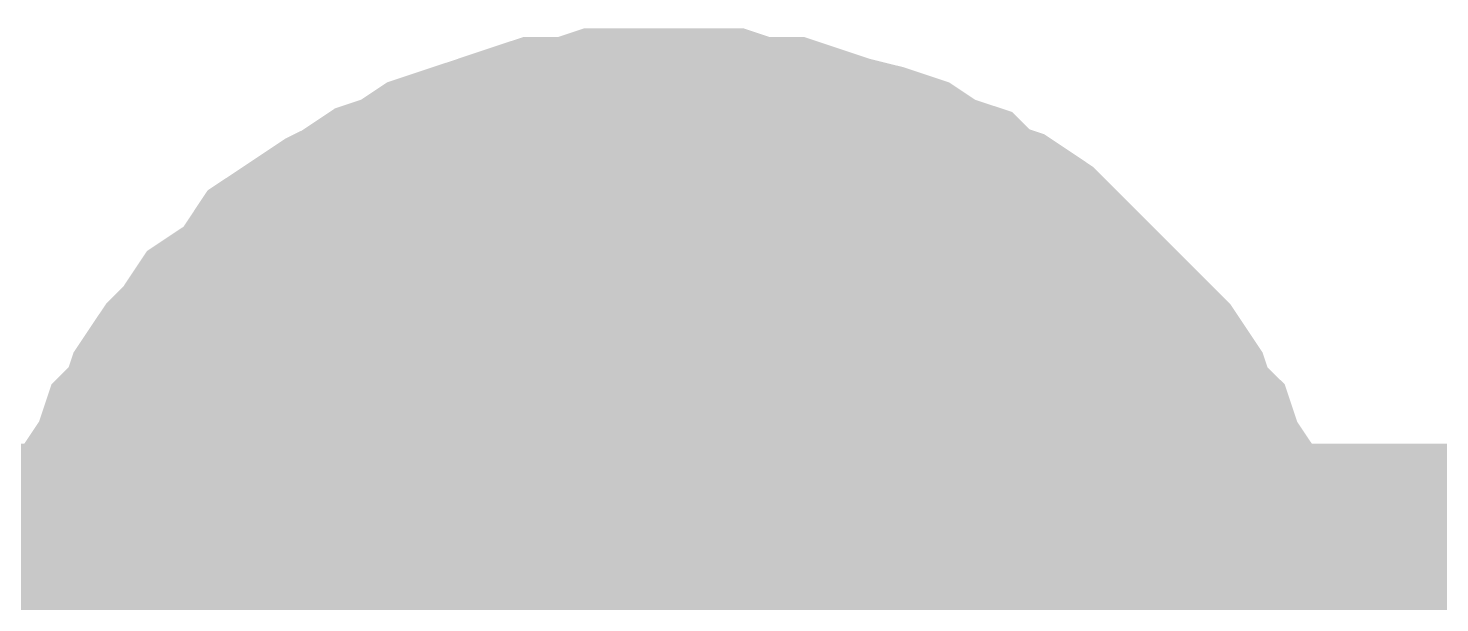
# Model space of a CAD drawing. Header units: inches. Extents: x 0 to 841, y 0 to 594.
# Drawn here: x 329.183 to 331.012, y 330.161 to 330.906 of the extents above; entities that cross this region are included whole.
import ezdxf

# ---------------------------------------------------------------- set-up
doc = ezdxf.new("R2010")
doc.units = ezdxf.units.IN
doc.layers.add('Sheet', color=255, linetype='Continuous')

msp = doc.modelspace()

# ---------------------------------------------------------------- linework, layer by layer
at = {"layer": 'Sheet'}
for points in [[(329.2539, 329.9925, 0.2997, 0.2997, 0), (329.2539, 330.0374, 0.2997, 0.2997, 0), (329.2539, 330.0711, 0.2997, 0.2997, 0), (329.2652, 330.1048, 0.2997, 0.2997, 0), (329.2652, 330.1497, 0.2997, 0.2997, 0), (329.2764, 330.1834, 0.2997, 0.2997, 0), (329.2876, 330.2171, 0.2997, 0.2997, 0), (329.2988, 330.262, 0.2997, 0.2997, 0), (329.3101, 330.2957, 0.2997, 0.2997, 0), (329.3325, 330.3294, 0.2997, 0.2997, 0), (329.3438, 330.3631, 0.2997, 0.2997, 0), (329.3662, 330.3855, 0.2997, 0.2997, 0), (329.3774, 330.4192, 0.2997, 0.2997, 0), (329.3999, 330.4529, 0.2997, 0.2997, 0), (329.4224, 330.4754, 0.2997, 0.2997, 0), (329.4448, 330.5091, 0.2997, 0.2997, 0), (329.4785, 330.5315, 0.2997, 0.2997, 0), (329.501, 330.554, 0.2997, 0.2997, 0), (329.5234, 330.5877, 0.2997, 0.2997, 0), (329.5571, 330.6101, 0.2997, 0.2997, 0), (329.5908, 330.6326, 0.2997, 0.2997, 0), (329.6133, 330.6438, 0.2997, 0.2997, 0), (329.6469, 330.6663, 0.2997, 0.2997, 0), (329.6806, 330.6775, 0.2997, 0.2997, 0), (329.7143, 330.7, 0.2997, 0.2997, 0), (329.748, 330.7112, 0.2997, 0.2997, 0), (329.7817, 330.7224, 0.2997, 0.2997, 0), (329.8154, 330.7337, 0.2997, 0.2997, 0), (329.8491, 330.7449, 0.2997, 0.2997, 0), (329.894, 330.7449, 0.2997, 0.2997, 0), (329.9277, 330.7561, 0.2997, 0.2997, 0), (329.9726, 330.7561, 0.2997, 0.2997, 0), (330.0063, 330.7561, 0.2997, 0.2997, 0)], [(329.2539, 329.9925, 0.2997, 0.2997, 0), (329.2539, 330.0374, 0.2997, 0.2997, 0), (329.2539, 330.0711, 0.2997, 0.2997, 0), (329.2652, 330.1048, 0.2997, 0.2997, 0), (329.2652, 330.1497, 0.2997, 0.2997, 0), (329.2764, 330.1834, 0.2997, 0.2997, 0), (329.2876, 330.2171, 0.2997, 0.2997, 0), (329.2988, 330.262, 0.2997, 0.2997, 0), (329.3101, 330.2957, 0.2997, 0.2997, 0), (329.3325, 330.3294, 0.2997, 0.2997, 0), (329.3438, 330.3631, 0.2997, 0.2997, 0), (329.3662, 330.3855, 0.2997, 0.2997, 0), (329.3774, 330.4192, 0.2997, 0.2997, 0), (329.3999, 330.4529, 0.2997, 0.2997, 0), (329.4224, 330.4754, 0.2997, 0.2997, 0), (329.4448, 330.5091, 0.2997, 0.2997, 0), (329.4785, 330.5315, 0.2997, 0.2997, 0), (329.501, 330.554, 0.2997, 0.2997, 0), (329.5234, 330.5877, 0.2997, 0.2997, 0), (329.5571, 330.6101, 0.2997, 0.2997, 0), (329.5908, 330.6326, 0.2997, 0.2997, 0), (329.6133, 330.6438, 0.2997, 0.2997, 0), (329.6469, 330.6663, 0.2997, 0.2997, 0), (329.6806, 330.6775, 0.2997, 0.2997, 0), (329.7143, 330.7, 0.2997, 0.2997, 0), (329.748, 330.7112, 0.2997, 0.2997, 0), (329.7817, 330.7224, 0.2997, 0.2997, 0), (329.8154, 330.7337, 0.2997, 0.2997, 0), (329.8491, 330.7449, 0.2997, 0.2997, 0), (329.894, 330.7449, 0.2997, 0.2997, 0), (329.9277, 330.7561, 0.2997, 0.2997, 0), (329.9726, 330.7561, 0.2997, 0.2997, 0), (330.0063, 330.7561, 0.2997, 0.2997, 0)], [(329.2539, 329.9925, 0.2997, 0.2997, 0), (329.2539, 330.0374, 0.2997, 0.2997, 0), (329.2539, 330.0711, 0.2997, 0.2997, 0), (329.2652, 330.1048, 0.2997, 0.2997, 0), (329.2652, 330.1497, 0.2997, 0.2997, 0), (329.2764, 330.1834, 0.2997, 0.2997, 0), (329.2876, 330.2171, 0.2997, 0.2997, 0), (329.2988, 330.262, 0.2997, 0.2997, 0), (329.3101, 330.2957, 0.2997, 0.2997, 0), (329.3325, 330.3294, 0.2997, 0.2997, 0), (329.3438, 330.3631, 0.2997, 0.2997, 0), (329.3662, 330.3855, 0.2997, 0.2997, 0), (329.3774, 330.4192, 0.2997, 0.2997, 0), (329.3999, 330.4529, 0.2997, 0.2997, 0), (329.4224, 330.4754, 0.2997, 0.2997, 0), (329.4448, 330.5091, 0.2997, 0.2997, 0), (329.4785, 330.5315, 0.2997, 0.2997, 0), (329.501, 330.554, 0.2997, 0.2997, 0), (329.5234, 330.5877, 0.2997, 0.2997, 0), (329.5571, 330.6101, 0.2997, 0.2997, 0), (329.5908, 330.6326, 0.2997, 0.2997, 0), (329.6133, 330.6438, 0.2997, 0.2997, 0), (329.6469, 330.6663, 0.2997, 0.2997, 0), (329.6806, 330.6775, 0.2997, 0.2997, 0), (329.7143, 330.7, 0.2997, 0.2997, 0), (329.748, 330.7112, 0.2997, 0.2997, 0), (329.7817, 330.7224, 0.2997, 0.2997, 0), (329.8154, 330.7337, 0.2997, 0.2997, 0), (329.8491, 330.7449, 0.2997, 0.2997, 0), (329.894, 330.7449, 0.2997, 0.2997, 0), (329.9277, 330.7561, 0.2997, 0.2997, 0), (329.9726, 330.7561, 0.2997, 0.2997, 0), (330.0063, 330.7561, 0.2997, 0.2997, 0)], [(330.0063, 330.7561, 0.2997, 0.2997, 0), (330.0063, 330.7561, 0.2997, 0.2997, 0)], [(330.0063, 330.7561, 0.2997, 0.2997, 0), (330.0512, 330.7561, 0.2997, 0.2997, 0), (330.0849, 330.7561, 0.2997, 0.2997, 0), (330.1186, 330.7449, 0.2997, 0.2997, 0), (330.1635, 330.7449, 0.2997, 0.2997, 0), (330.1972, 330.7337, 0.2997, 0.2997, 0), (330.2308, 330.7224, 0.2997, 0.2997, 0), (330.2758, 330.7112, 0.2997, 0.2997, 0), (330.3094, 330.7, 0.2997, 0.2997, 0), (330.3431, 330.6775, 0.2997, 0.2997, 0), (330.3768, 330.6663, 0.2997, 0.2997, 0), (330.3993, 330.6438, 0.2997, 0.2997, 0), (330.433, 330.6326, 0.2997, 0.2997, 0), (330.4666, 330.6101, 0.2997, 0.2997, 0), (330.4891, 330.5877, 0.2997, 0.2997, 0), (330.5228, 330.554, 0.2997, 0.2997, 0), (330.5452, 330.5315, 0.2997, 0.2997, 0), (330.5677, 330.5091, 0.2997, 0.2997, 0), (330.6014, 330.4754, 0.2997, 0.2997, 0), (330.6239, 330.4529, 0.2997, 0.2997, 0), (330.6463, 330.4192, 0.2997, 0.2997, 0), (330.6575, 330.3855, 0.2997, 0.2997, 0), (330.68, 330.3631, 0.2997, 0.2997, 0), (330.6912, 330.3294, 0.2997, 0.2997, 0), (330.7137, 330.2957, 0.2997, 0.2997, 0), (330.7249, 330.262, 0.2997, 0.2997, 0), (330.7361, 330.2171, 0.2997, 0.2997, 0), (330.7474, 330.1834, 0.2997, 0.2997, 0), (330.7586, 330.1497, 0.2997, 0.2997, 0), (330.7586, 330.1048, 0.2997, 0.2997, 0), (330.7698, 330.0711, 0.2997, 0.2997, 0), (330.7698, 330.0374, 0.2997, 0.2997, 0), (330.7698, 329.9925, 0.2997, 0.2997, 0)], [(330.0063, 330.7561, 0.2997, 0.2997, 0), (330.0063, 330.7561, 0.2997, 0.2997, 0)], [(330.0063, 330.7561, 0.2997, 0.2997, 0), (330.0512, 330.7561, 0.2997, 0.2997, 0), (330.0849, 330.7561, 0.2997, 0.2997, 0), (330.1186, 330.7449, 0.2997, 0.2997, 0), (330.1635, 330.7449, 0.2997, 0.2997, 0), (330.1972, 330.7337, 0.2997, 0.2997, 0), (330.2308, 330.7224, 0.2997, 0.2997, 0), (330.2758, 330.7112, 0.2997, 0.2997, 0), (330.3094, 330.7, 0.2997, 0.2997, 0), (330.3431, 330.6775, 0.2997, 0.2997, 0), (330.3768, 330.6663, 0.2997, 0.2997, 0), (330.3993, 330.6438, 0.2997, 0.2997, 0), (330.433, 330.6326, 0.2997, 0.2997, 0), (330.4666, 330.6101, 0.2997, 0.2997, 0), (330.4891, 330.5877, 0.2997, 0.2997, 0), (330.5228, 330.554, 0.2997, 0.2997, 0), (330.5452, 330.5315, 0.2997, 0.2997, 0), (330.5677, 330.5091, 0.2997, 0.2997, 0), (330.6014, 330.4754, 0.2997, 0.2997, 0), (330.6239, 330.4529, 0.2997, 0.2997, 0), (330.6463, 330.4192, 0.2997, 0.2997, 0), (330.6575, 330.3855, 0.2997, 0.2997, 0), (330.68, 330.3631, 0.2997, 0.2997, 0), (330.6912, 330.3294, 0.2997, 0.2997, 0), (330.7137, 330.2957, 0.2997, 0.2997, 0), (330.7249, 330.262, 0.2997, 0.2997, 0), (330.7361, 330.2171, 0.2997, 0.2997, 0), (330.7474, 330.1834, 0.2997, 0.2997, 0), (330.7586, 330.1497, 0.2997, 0.2997, 0), (330.7586, 330.1048, 0.2997, 0.2997, 0), (330.7698, 330.0711, 0.2997, 0.2997, 0), (330.7698, 330.0374, 0.2997, 0.2997, 0), (330.7698, 329.9925, 0.2997, 0.2997, 0)], [(330.0063, 330.7561, 0.2997, 0.2997, 0), (330.0063, 330.7561, 0.2997, 0.2997, 0)], [(330.0063, 330.7561, 0.2997, 0.2997, 0), (330.0512, 330.7561, 0.2997, 0.2997, 0), (330.0849, 330.7561, 0.2997, 0.2997, 0), (330.1186, 330.7449, 0.2997, 0.2997, 0), (330.1635, 330.7449, 0.2997, 0.2997, 0), (330.1972, 330.7337, 0.2997, 0.2997, 0), (330.2308, 330.7224, 0.2997, 0.2997, 0), (330.2758, 330.7112, 0.2997, 0.2997, 0), (330.3094, 330.7, 0.2997, 0.2997, 0), (330.3431, 330.6775, 0.2997, 0.2997, 0), (330.3768, 330.6663, 0.2997, 0.2997, 0), (330.3993, 330.6438, 0.2997, 0.2997, 0), (330.433, 330.6326, 0.2997, 0.2997, 0), (330.4666, 330.6101, 0.2997, 0.2997, 0), (330.4891, 330.5877, 0.2997, 0.2997, 0), (330.5228, 330.554, 0.2997, 0.2997, 0), (330.5452, 330.5315, 0.2997, 0.2997, 0), (330.5677, 330.5091, 0.2997, 0.2997, 0), (330.6014, 330.4754, 0.2997, 0.2997, 0), (330.6239, 330.4529, 0.2997, 0.2997, 0), (330.6463, 330.4192, 0.2997, 0.2997, 0), (330.6575, 330.3855, 0.2997, 0.2997, 0), (330.68, 330.3631, 0.2997, 0.2997, 0), (330.6912, 330.3294, 0.2997, 0.2997, 0), (330.7137, 330.2957, 0.2997, 0.2997, 0), (330.7249, 330.262, 0.2997, 0.2997, 0), (330.7361, 330.2171, 0.2997, 0.2997, 0), (330.7474, 330.1834, 0.2997, 0.2997, 0), (330.7586, 330.1497, 0.2997, 0.2997, 0), (330.7586, 330.1048, 0.2997, 0.2997, 0), (330.7698, 330.0711, 0.2997, 0.2997, 0), (330.7698, 330.0374, 0.2997, 0.2997, 0), (330.7698, 329.9925, 0.2997, 0.2997, 0)], [(329.2652, 330.1048, 0.0991, 0.0991, 0), (329.2652, 330.1497, 0.0991, 0.0991, 0), (329.2764, 330.1834, 0.0991, 0.0991, 0), (329.2876, 330.2171, 0.0991, 0.0991, 0), (329.2988, 330.262, 0.0991, 0.0991, 0), (329.3101, 330.2957, 0.0991, 0.0991, 0), (329.3325, 330.3294, 0.0991, 0.0991, 0), (329.3438, 330.3631, 0.0991, 0.0991, 0), (329.3662, 330.3855, 0.0991, 0.0991, 0), (329.3774, 330.4192, 0.0991, 0.0991, 0), (329.3999, 330.4529, 0.0991, 0.0991, 0), (329.4224, 330.4754, 0.0991, 0.0991, 0), (329.4448, 330.5091, 0.0991, 0.0991, 0), (329.4785, 330.5315, 0.0991, 0.0991, 0), (329.501, 330.554, 0.0991, 0.0991, 0), (329.5234, 330.5877, 0.0991, 0.0991, 0), (329.5571, 330.6101, 0.0991, 0.0991, 0), (329.5908, 330.6326, 0.0991, 0.0991, 0), (329.6133, 330.6438, 0.0991, 0.0991, 0), (329.6469, 330.6663, 0.0991, 0.0991, 0), (329.6806, 330.6775, 0.0991, 0.0991, 0), (329.7143, 330.7, 0.0991, 0.0991, 0), (329.748, 330.7112, 0.0991, 0.0991, 0), (329.7817, 330.7224, 0.0991, 0.0991, 0), (329.8154, 330.7337, 0.0991, 0.0991, 0), (329.8491, 330.7449, 0.0991, 0.0991, 0), (329.894, 330.7449, 0.0991, 0.0991, 0), (329.9277, 330.7561, 0.0991, 0.0991, 0), (329.9726, 330.7561, 0.0991, 0.0991, 0), (330.0063, 330.7561, 0.0991, 0.0991, 0)], [(329.2652, 330.1048, 0.0991, 0.0991, 0), (329.2652, 330.1497, 0.0991, 0.0991, 0), (329.2764, 330.1834, 0.0991, 0.0991, 0), (329.2876, 330.2171, 0.0991, 0.0991, 0), (329.2988, 330.262, 0.0991, 0.0991, 0), (329.3101, 330.2957, 0.0991, 0.0991, 0), (329.3325, 330.3294, 0.0991, 0.0991, 0), (329.3438, 330.3631, 0.0991, 0.0991, 0), (329.3662, 330.3855, 0.0991, 0.0991, 0), (329.3774, 330.4192, 0.0991, 0.0991, 0), (329.3999, 330.4529, 0.0991, 0.0991, 0), (329.4224, 330.4754, 0.0991, 0.0991, 0), (329.4448, 330.5091, 0.0991, 0.0991, 0), (329.4785, 330.5315, 0.0991, 0.0991, 0), (329.501, 330.554, 0.0991, 0.0991, 0), (329.5234, 330.5877, 0.0991, 0.0991, 0), (329.5571, 330.6101, 0.0991, 0.0991, 0), (329.5908, 330.6326, 0.0991, 0.0991, 0), (329.6133, 330.6438, 0.0991, 0.0991, 0), (329.6469, 330.6663, 0.0991, 0.0991, 0), (329.6806, 330.6775, 0.0991, 0.0991, 0), (329.7143, 330.7, 0.0991, 0.0991, 0), (329.748, 330.7112, 0.0991, 0.0991, 0), (329.7817, 330.7224, 0.0991, 0.0991, 0), (329.8154, 330.7337, 0.0991, 0.0991, 0), (329.8491, 330.7449, 0.0991, 0.0991, 0), (329.894, 330.7449, 0.0991, 0.0991, 0), (329.9277, 330.7561, 0.0991, 0.0991, 0), (329.9726, 330.7561, 0.0991, 0.0991, 0), (330.0063, 330.7561, 0.0991, 0.0991, 0)], [(329.2652, 330.1048, 0.0991, 0.0991, 0), (329.2652, 330.1497, 0.0991, 0.0991, 0), (329.2764, 330.1834, 0.0991, 0.0991, 0), (329.2876, 330.2171, 0.0991, 0.0991, 0), (329.2988, 330.262, 0.0991, 0.0991, 0), (329.3101, 330.2957, 0.0991, 0.0991, 0), (329.3325, 330.3294, 0.0991, 0.0991, 0), (329.3438, 330.3631, 0.0991, 0.0991, 0), (329.3662, 330.3855, 0.0991, 0.0991, 0), (329.3774, 330.4192, 0.0991, 0.0991, 0), (329.3999, 330.4529, 0.0991, 0.0991, 0), (329.4224, 330.4754, 0.0991, 0.0991, 0), (329.4448, 330.5091, 0.0991, 0.0991, 0), (329.4785, 330.5315, 0.0991, 0.0991, 0), (329.501, 330.554, 0.0991, 0.0991, 0), (329.5234, 330.5877, 0.0991, 0.0991, 0), (329.5571, 330.6101, 0.0991, 0.0991, 0), (329.5908, 330.6326, 0.0991, 0.0991, 0), (329.6133, 330.6438, 0.0991, 0.0991, 0), (329.6469, 330.6663, 0.0991, 0.0991, 0), (329.6806, 330.6775, 0.0991, 0.0991, 0), (329.7143, 330.7, 0.0991, 0.0991, 0), (329.748, 330.7112, 0.0991, 0.0991, 0), (329.7817, 330.7224, 0.0991, 0.0991, 0), (329.8154, 330.7337, 0.0991, 0.0991, 0), (329.8491, 330.7449, 0.0991, 0.0991, 0), (329.894, 330.7449, 0.0991, 0.0991, 0), (329.9277, 330.7561, 0.0991, 0.0991, 0), (329.9726, 330.7561, 0.0991, 0.0991, 0), (330.0063, 330.7561, 0.0991, 0.0991, 0)], [(330.0063, 330.7561, 0.0991, 0.0991, 0), (330.0063, 330.7561, 0.0991, 0.0991, 0)], [(330.0063, 330.7561, 0.0991, 0.0991, 0), (330.0512, 330.7561, 0.0991, 0.0991, 0), (330.0849, 330.7561, 0.0991, 0.0991, 0), (330.1186, 330.7449, 0.0991, 0.0991, 0), (330.1635, 330.7449, 0.0991, 0.0991, 0), (330.1972, 330.7337, 0.0991, 0.0991, 0), (330.2308, 330.7224, 0.0991, 0.0991, 0), (330.2758, 330.7112, 0.0991, 0.0991, 0), (330.3094, 330.7, 0.0991, 0.0991, 0), (330.3431, 330.6775, 0.0991, 0.0991, 0), (330.3768, 330.6663, 0.0991, 0.0991, 0), (330.3993, 330.6438, 0.0991, 0.0991, 0), (330.433, 330.6326, 0.0991, 0.0991, 0), (330.4666, 330.6101, 0.0991, 0.0991, 0), (330.4891, 330.5877, 0.0991, 0.0991, 0), (330.5228, 330.554, 0.0991, 0.0991, 0), (330.5452, 330.5315, 0.0991, 0.0991, 0), (330.5677, 330.5091, 0.0991, 0.0991, 0), (330.6014, 330.4754, 0.0991, 0.0991, 0), (330.6239, 330.4529, 0.0991, 0.0991, 0), (330.6463, 330.4192, 0.0991, 0.0991, 0), (330.6575, 330.3855, 0.0991, 0.0991, 0), (330.68, 330.3631, 0.0991, 0.0991, 0), (330.6912, 330.3294, 0.0991, 0.0991, 0), (330.7137, 330.2957, 0.0991, 0.0991, 0), (330.7249, 330.262, 0.0991, 0.0991, 0), (330.7361, 330.2171, 0.0991, 0.0991, 0), (330.7474, 330.1834, 0.0991, 0.0991, 0), (330.7586, 330.1497, 0.0991, 0.0991, 0), (330.7586, 330.1048, 0.0991, 0.0991, 0)], [(330.0063, 330.7561, 0.0991, 0.0991, 0), (330.0063, 330.7561, 0.0991, 0.0991, 0)], [(330.0063, 330.7561, 0.0991, 0.0991, 0), (330.0512, 330.7561, 0.0991, 0.0991, 0), (330.0849, 330.7561, 0.0991, 0.0991, 0), (330.1186, 330.7449, 0.0991, 0.0991, 0), (330.1635, 330.7449, 0.0991, 0.0991, 0), (330.1972, 330.7337, 0.0991, 0.0991, 0), (330.2308, 330.7224, 0.0991, 0.0991, 0), (330.2758, 330.7112, 0.0991, 0.0991, 0), (330.3094, 330.7, 0.0991, 0.0991, 0), (330.3431, 330.6775, 0.0991, 0.0991, 0), (330.3768, 330.6663, 0.0991, 0.0991, 0), (330.3993, 330.6438, 0.0991, 0.0991, 0), (330.433, 330.6326, 0.0991, 0.0991, 0), (330.4666, 330.6101, 0.0991, 0.0991, 0), (330.4891, 330.5877, 0.0991, 0.0991, 0), (330.5228, 330.554, 0.0991, 0.0991, 0), (330.5452, 330.5315, 0.0991, 0.0991, 0), (330.5677, 330.5091, 0.0991, 0.0991, 0), (330.6014, 330.4754, 0.0991, 0.0991, 0), (330.6239, 330.4529, 0.0991, 0.0991, 0), (330.6463, 330.4192, 0.0991, 0.0991, 0), (330.6575, 330.3855, 0.0991, 0.0991, 0), (330.68, 330.3631, 0.0991, 0.0991, 0), (330.6912, 330.3294, 0.0991, 0.0991, 0), (330.7137, 330.2957, 0.0991, 0.0991, 0), (330.7249, 330.262, 0.0991, 0.0991, 0), (330.7361, 330.2171, 0.0991, 0.0991, 0), (330.7474, 330.1834, 0.0991, 0.0991, 0), (330.7586, 330.1497, 0.0991, 0.0991, 0), (330.7586, 330.1048, 0.0991, 0.0991, 0)], [(330.0063, 330.7561, 0.0991, 0.0991, 0), (330.0063, 330.7561, 0.0991, 0.0991, 0)], [(330.0063, 330.7561, 0.0991, 0.0991, 0), (330.0512, 330.7561, 0.0991, 0.0991, 0), (330.0849, 330.7561, 0.0991, 0.0991, 0), (330.1186, 330.7449, 0.0991, 0.0991, 0), (330.1635, 330.7449, 0.0991, 0.0991, 0), (330.1972, 330.7337, 0.0991, 0.0991, 0), (330.2308, 330.7224, 0.0991, 0.0991, 0), (330.2758, 330.7112, 0.0991, 0.0991, 0), (330.3094, 330.7, 0.0991, 0.0991, 0), (330.3431, 330.6775, 0.0991, 0.0991, 0), (330.3768, 330.6663, 0.0991, 0.0991, 0), (330.3993, 330.6438, 0.0991, 0.0991, 0), (330.433, 330.6326, 0.0991, 0.0991, 0), (330.4666, 330.6101, 0.0991, 0.0991, 0), (330.4891, 330.5877, 0.0991, 0.0991, 0), (330.5228, 330.554, 0.0991, 0.0991, 0), (330.5452, 330.5315, 0.0991, 0.0991, 0), (330.5677, 330.5091, 0.0991, 0.0991, 0), (330.6014, 330.4754, 0.0991, 0.0991, 0), (330.6239, 330.4529, 0.0991, 0.0991, 0), (330.6463, 330.4192, 0.0991, 0.0991, 0), (330.6575, 330.3855, 0.0991, 0.0991, 0), (330.68, 330.3631, 0.0991, 0.0991, 0), (330.6912, 330.3294, 0.0991, 0.0991, 0), (330.7137, 330.2957, 0.0991, 0.0991, 0), (330.7249, 330.262, 0.0991, 0.0991, 0), (330.7361, 330.2171, 0.0991, 0.0991, 0), (330.7474, 330.1834, 0.0991, 0.0991, 0), (330.7586, 330.1497, 0.0991, 0.0991, 0), (330.7586, 330.1048, 0.0991, 0.0991, 0)], [(329.501, 329.9925, 0.2997, 0.2997, 0), (329.501, 330.015, 0.2997, 0.2997, 0), (329.501, 330.0487, 0.2997, 0.2997, 0), (329.5122, 330.0711, 0.2997, 0.2997, 0), (329.5122, 330.0936, 0.2997, 0.2997, 0), (329.5122, 330.116, 0.2997, 0.2997, 0), (329.5234, 330.1385, 0.2997, 0.2997, 0), (329.5346, 330.1722, 0.2997, 0.2997, 0), (329.5459, 330.1946, 0.2997, 0.2997, 0), (329.5459, 330.2171, 0.2997, 0.2997, 0), (329.5571, 330.2396, 0.2997, 0.2997, 0), (329.5683, 330.2508, 0.2997, 0.2997, 0), (329.5908, 330.2733, 0.2997, 0.2997, 0), (329.602, 330.2957, 0.2997, 0.2997, 0), (329.6133, 330.3182, 0.2997, 0.2997, 0), (329.6357, 330.3294, 0.2997, 0.2997, 0), (329.6469, 330.3519, 0.2997, 0.2997, 0), (329.6694, 330.3631, 0.2997, 0.2997, 0), (329.6806, 330.3855, 0.2997, 0.2997, 0), (329.7031, 330.3968, 0.2997, 0.2997, 0), (329.7255, 330.408, 0.2997, 0.2997, 0), (329.748, 330.4305, 0.2997, 0.2997, 0), (329.7592, 330.4417, 0.2997, 0.2997, 0), (329.7817, 330.4529, 0.2997, 0.2997, 0), (329.8041, 330.4529, 0.2997, 0.2997, 0), (329.8266, 330.4642, 0.2997, 0.2997, 0), (329.8603, 330.4754, 0.2997, 0.2997, 0), (329.8827, 330.4866, 0.2997, 0.2997, 0), (329.9052, 330.4866, 0.2997, 0.2997, 0), (329.9277, 330.4866, 0.2997, 0.2997, 0), (329.9501, 330.4978, 0.2997, 0.2997, 0), (329.9838, 330.4978, 0.2997, 0.2997, 0), (330.0063, 330.4978, 0.2997, 0.2997, 0)], [(329.501, 329.9925, 0.2997, 0.2997, 0), (329.501, 330.015, 0.2997, 0.2997, 0), (329.501, 330.0487, 0.2997, 0.2997, 0), (329.5122, 330.0711, 0.2997, 0.2997, 0), (329.5122, 330.0936, 0.2997, 0.2997, 0), (329.5122, 330.116, 0.2997, 0.2997, 0), (329.5234, 330.1385, 0.2997, 0.2997, 0), (329.5346, 330.1722, 0.2997, 0.2997, 0), (329.5459, 330.1946, 0.2997, 0.2997, 0), (329.5459, 330.2171, 0.2997, 0.2997, 0), (329.5571, 330.2396, 0.2997, 0.2997, 0), (329.5683, 330.2508, 0.2997, 0.2997, 0), (329.5908, 330.2733, 0.2997, 0.2997, 0), (329.602, 330.2957, 0.2997, 0.2997, 0), (329.6133, 330.3182, 0.2997, 0.2997, 0), (329.6357, 330.3294, 0.2997, 0.2997, 0), (329.6469, 330.3519, 0.2997, 0.2997, 0), (329.6694, 330.3631, 0.2997, 0.2997, 0), (329.6806, 330.3855, 0.2997, 0.2997, 0), (329.7031, 330.3968, 0.2997, 0.2997, 0), (329.7255, 330.408, 0.2997, 0.2997, 0), (329.748, 330.4305, 0.2997, 0.2997, 0), (329.7592, 330.4417, 0.2997, 0.2997, 0), (329.7817, 330.4529, 0.2997, 0.2997, 0), (329.8041, 330.4529, 0.2997, 0.2997, 0), (329.8266, 330.4642, 0.2997, 0.2997, 0), (329.8603, 330.4754, 0.2997, 0.2997, 0), (329.8827, 330.4866, 0.2997, 0.2997, 0), (329.9052, 330.4866, 0.2997, 0.2997, 0), (329.9277, 330.4866, 0.2997, 0.2997, 0), (329.9501, 330.4978, 0.2997, 0.2997, 0), (329.9838, 330.4978, 0.2997, 0.2997, 0), (330.0063, 330.4978, 0.2997, 0.2997, 0)], [(330.0063, 330.4978, 0.2997, 0.2997, 0), (330.0063, 330.4978, 0.2997, 0.2997, 0)], [(330.0063, 330.4978, 0.2997, 0.2997, 0), (330.0287, 330.4978, 0.2997, 0.2997, 0), (330.0624, 330.4978, 0.2997, 0.2997, 0), (330.0849, 330.4866, 0.2997, 0.2997, 0), (330.1073, 330.4866, 0.2997, 0.2997, 0), (330.1298, 330.4866, 0.2997, 0.2997, 0), (330.1635, 330.4754, 0.2997, 0.2997, 0), (330.1859, 330.4642, 0.2997, 0.2997, 0), (330.2084, 330.4529, 0.2997, 0.2997, 0), (330.2308, 330.4529, 0.2997, 0.2997, 0), (330.2533, 330.4417, 0.2997, 0.2997, 0), (330.2758, 330.4305, 0.2997, 0.2997, 0), (330.2982, 330.408, 0.2997, 0.2997, 0), (330.3094, 330.3968, 0.2997, 0.2997, 0), (330.3319, 330.3855, 0.2997, 0.2997, 0), (330.3544, 330.3631, 0.2997, 0.2997, 0), (330.3656, 330.3519, 0.2997, 0.2997, 0), (330.388, 330.3294, 0.2997, 0.2997, 0), (330.3993, 330.3182, 0.2997, 0.2997, 0), (330.4217, 330.2957, 0.2997, 0.2997, 0), (330.433, 330.2733, 0.2997, 0.2997, 0), (330.4442, 330.2508, 0.2997, 0.2997, 0), (330.4554, 330.2396, 0.2997, 0.2997, 0), (330.4666, 330.2171, 0.2997, 0.2997, 0), (330.4779, 330.1946, 0.2997, 0.2997, 0), (330.4891, 330.1722, 0.2997, 0.2997, 0), (330.5003, 330.1385, 0.2997, 0.2997, 0), (330.5116, 330.116, 0.2997, 0.2997, 0), (330.5116, 330.0936, 0.2997, 0.2997, 0), (330.5116, 330.0711, 0.2997, 0.2997, 0), (330.5228, 330.0487, 0.2997, 0.2997, 0), (330.5228, 330.015, 0.2997, 0.2997, 0), (330.5228, 329.9925, 0.2997, 0.2997, 0)], [(330.0063, 330.4978, 0.2997, 0.2997, 0), (330.0063, 330.4978, 0.2997, 0.2997, 0)], [(330.0063, 330.4978, 0.2997, 0.2997, 0), (330.0287, 330.4978, 0.2997, 0.2997, 0), (330.0624, 330.4978, 0.2997, 0.2997, 0), (330.0849, 330.4866, 0.2997, 0.2997, 0), (330.1073, 330.4866, 0.2997, 0.2997, 0), (330.1298, 330.4866, 0.2997, 0.2997, 0), (330.1635, 330.4754, 0.2997, 0.2997, 0), (330.1859, 330.4642, 0.2997, 0.2997, 0), (330.2084, 330.4529, 0.2997, 0.2997, 0), (330.2308, 330.4529, 0.2997, 0.2997, 0), (330.2533, 330.4417, 0.2997, 0.2997, 0), (330.2758, 330.4305, 0.2997, 0.2997, 0), (330.2982, 330.408, 0.2997, 0.2997, 0), (330.3094, 330.3968, 0.2997, 0.2997, 0), (330.3319, 330.3855, 0.2997, 0.2997, 0), (330.3544, 330.3631, 0.2997, 0.2997, 0), (330.3656, 330.3519, 0.2997, 0.2997, 0), (330.388, 330.3294, 0.2997, 0.2997, 0), (330.3993, 330.3182, 0.2997, 0.2997, 0), (330.4217, 330.2957, 0.2997, 0.2997, 0), (330.433, 330.2733, 0.2997, 0.2997, 0), (330.4442, 330.2508, 0.2997, 0.2997, 0), (330.4554, 330.2396, 0.2997, 0.2997, 0), (330.4666, 330.2171, 0.2997, 0.2997, 0), (330.4779, 330.1946, 0.2997, 0.2997, 0), (330.4891, 330.1722, 0.2997, 0.2997, 0), (330.5003, 330.1385, 0.2997, 0.2997, 0), (330.5116, 330.116, 0.2997, 0.2997, 0), (330.5116, 330.0936, 0.2997, 0.2997, 0), (330.5116, 330.0711, 0.2997, 0.2997, 0), (330.5228, 330.0487, 0.2997, 0.2997, 0), (330.5228, 330.015, 0.2997, 0.2997, 0), (330.5228, 329.9925, 0.2997, 0.2997, 0)], [(329.5122, 330.0936, 0.0991, 0.0991, 0), (329.5122, 330.116, 0.0991, 0.0991, 0), (329.5234, 330.1385, 0.0991, 0.0991, 0), (329.5346, 330.1722, 0.0991, 0.0991, 0), (329.5459, 330.1946, 0.0991, 0.0991, 0), (329.5459, 330.2171, 0.0991, 0.0991, 0), (329.5571, 330.2396, 0.0991, 0.0991, 0), (329.5683, 330.2508, 0.0991, 0.0991, 0), (329.5908, 330.2733, 0.0991, 0.0991, 0), (329.602, 330.2957, 0.0991, 0.0991, 0), (329.6133, 330.3182, 0.0991, 0.0991, 0), (329.6357, 330.3294, 0.0991, 0.0991, 0), (329.6469, 330.3519, 0.0991, 0.0991, 0), (329.6694, 330.3631, 0.0991, 0.0991, 0), (329.6806, 330.3855, 0.0991, 0.0991, 0), (329.7031, 330.3968, 0.0991, 0.0991, 0), (329.7255, 330.408, 0.0991, 0.0991, 0), (329.748, 330.4305, 0.0991, 0.0991, 0), (329.7592, 330.4417, 0.0991, 0.0991, 0), (329.7817, 330.4529, 0.0991, 0.0991, 0), (329.8041, 330.4529, 0.0991, 0.0991, 0), (329.8266, 330.4642, 0.0991, 0.0991, 0), (329.8603, 330.4754, 0.0991, 0.0991, 0), (329.8827, 330.4866, 0.0991, 0.0991, 0), (329.9052, 330.4866, 0.0991, 0.0991, 0), (329.9277, 330.4866, 0.0991, 0.0991, 0), (329.9501, 330.4978, 0.0991, 0.0991, 0), (329.9838, 330.4978, 0.0991, 0.0991, 0), (330.0063, 330.4978, 0.0991, 0.0991, 0)], [(329.5122, 330.0936, 0.0991, 0.0991, 0), (329.5122, 330.116, 0.0991, 0.0991, 0), (329.5234, 330.1385, 0.0991, 0.0991, 0), (329.5346, 330.1722, 0.0991, 0.0991, 0), (329.5459, 330.1946, 0.0991, 0.0991, 0), (329.5459, 330.2171, 0.0991, 0.0991, 0), (329.5571, 330.2396, 0.0991, 0.0991, 0), (329.5683, 330.2508, 0.0991, 0.0991, 0), (329.5908, 330.2733, 0.0991, 0.0991, 0), (329.602, 330.2957, 0.0991, 0.0991, 0), (329.6133, 330.3182, 0.0991, 0.0991, 0), (329.6357, 330.3294, 0.0991, 0.0991, 0), (329.6469, 330.3519, 0.0991, 0.0991, 0), (329.6694, 330.3631, 0.0991, 0.0991, 0), (329.6806, 330.3855, 0.0991, 0.0991, 0), (329.7031, 330.3968, 0.0991, 0.0991, 0), (329.7255, 330.408, 0.0991, 0.0991, 0), (329.748, 330.4305, 0.0991, 0.0991, 0), (329.7592, 330.4417, 0.0991, 0.0991, 0), (329.7817, 330.4529, 0.0991, 0.0991, 0), (329.8041, 330.4529, 0.0991, 0.0991, 0), (329.8266, 330.4642, 0.0991, 0.0991, 0), (329.8603, 330.4754, 0.0991, 0.0991, 0), (329.8827, 330.4866, 0.0991, 0.0991, 0), (329.9052, 330.4866, 0.0991, 0.0991, 0), (329.9277, 330.4866, 0.0991, 0.0991, 0), (329.9501, 330.4978, 0.0991, 0.0991, 0), (329.9838, 330.4978, 0.0991, 0.0991, 0), (330.0063, 330.4978, 0.0991, 0.0991, 0)], [(330.0063, 330.4978, 0.0991, 0.0991, 0), (330.0063, 330.4978, 0.0991, 0.0991, 0)], [(330.0063, 330.4978, 0.0991, 0.0991, 0), (330.0287, 330.4978, 0.0991, 0.0991, 0), (330.0624, 330.4978, 0.0991, 0.0991, 0), (330.0849, 330.4866, 0.0991, 0.0991, 0), (330.1073, 330.4866, 0.0991, 0.0991, 0), (330.1298, 330.4866, 0.0991, 0.0991, 0), (330.1635, 330.4754, 0.0991, 0.0991, 0), (330.1859, 330.4642, 0.0991, 0.0991, 0), (330.2084, 330.4529, 0.0991, 0.0991, 0), (330.2308, 330.4529, 0.0991, 0.0991, 0), (330.2533, 330.4417, 0.0991, 0.0991, 0), (330.2758, 330.4305, 0.0991, 0.0991, 0), (330.2982, 330.408, 0.0991, 0.0991, 0), (330.3094, 330.3968, 0.0991, 0.0991, 0), (330.3319, 330.3855, 0.0991, 0.0991, 0), (330.3544, 330.3631, 0.0991, 0.0991, 0), (330.3656, 330.3519, 0.0991, 0.0991, 0), (330.388, 330.3294, 0.0991, 0.0991, 0), (330.3993, 330.3182, 0.0991, 0.0991, 0), (330.4217, 330.2957, 0.0991, 0.0991, 0), (330.433, 330.2733, 0.0991, 0.0991, 0), (330.4442, 330.2508, 0.0991, 0.0991, 0), (330.4554, 330.2396, 0.0991, 0.0991, 0), (330.4666, 330.2171, 0.0991, 0.0991, 0), (330.4779, 330.1946, 0.0991, 0.0991, 0), (330.4891, 330.1722, 0.0991, 0.0991, 0), (330.5003, 330.1385, 0.0991, 0.0991, 0), (330.5116, 330.116, 0.0991, 0.0991, 0), (330.5116, 330.0936, 0.0991, 0.0991, 0)], [(330.0063, 330.4978, 0.0991, 0.0991, 0), (330.0063, 330.4978, 0.0991, 0.0991, 0)], [(330.0063, 330.4978, 0.0991, 0.0991, 0), (330.0287, 330.4978, 0.0991, 0.0991, 0), (330.0624, 330.4978, 0.0991, 0.0991, 0), (330.0849, 330.4866, 0.0991, 0.0991, 0), (330.1073, 330.4866, 0.0991, 0.0991, 0), (330.1298, 330.4866, 0.0991, 0.0991, 0), (330.1635, 330.4754, 0.0991, 0.0991, 0), (330.1859, 330.4642, 0.0991, 0.0991, 0), (330.2084, 330.4529, 0.0991, 0.0991, 0), (330.2308, 330.4529, 0.0991, 0.0991, 0), (330.2533, 330.4417, 0.0991, 0.0991, 0), (330.2758, 330.4305, 0.0991, 0.0991, 0), (330.2982, 330.408, 0.0991, 0.0991, 0), (330.3094, 330.3968, 0.0991, 0.0991, 0), (330.3319, 330.3855, 0.0991, 0.0991, 0), (330.3544, 330.3631, 0.0991, 0.0991, 0), (330.3656, 330.3519, 0.0991, 0.0991, 0), (330.388, 330.3294, 0.0991, 0.0991, 0), (330.3993, 330.3182, 0.0991, 0.0991, 0), (330.4217, 330.2957, 0.0991, 0.0991, 0), (330.433, 330.2733, 0.0991, 0.0991, 0), (330.4442, 330.2508, 0.0991, 0.0991, 0), (330.4554, 330.2396, 0.0991, 0.0991, 0), (330.4666, 330.2171, 0.0991, 0.0991, 0), (330.4779, 330.1946, 0.0991, 0.0991, 0), (330.4891, 330.1722, 0.0991, 0.0991, 0), (330.5003, 330.1385, 0.0991, 0.0991, 0), (330.5116, 330.116, 0.0991, 0.0991, 0), (330.5116, 330.0936, 0.0991, 0.0991, 0)], [(350.0049, 324.9953, 0.7493, 0.7493, 0), (345.0081, 324.9953, 0.7493, 0.7493, 0), (345.0081, 329.9925, 0.7493, 0.7493, 0), (330.0063, 329.9925, 0.7493, 0.7493, 0), (312.5116, 329.9925, 0.7493, 0.7493, 0)], [(330.0063, 324.49, 0.7493, 0.7493, 0), (330.0063, 329.9925, 0.7493, 0.7493, 0)]]:
    msp.add_lwpolyline(points, format="xyseb", dxfattribs=at)
msp.add_lwpolyline([(329.746, 330, 0.508, 0.508, 1), (330.254, 330, 0.508, 0.508, 1)], format="xyseb", close=True, dxfattribs=at)

doc.saveas('drawing.dxf')
